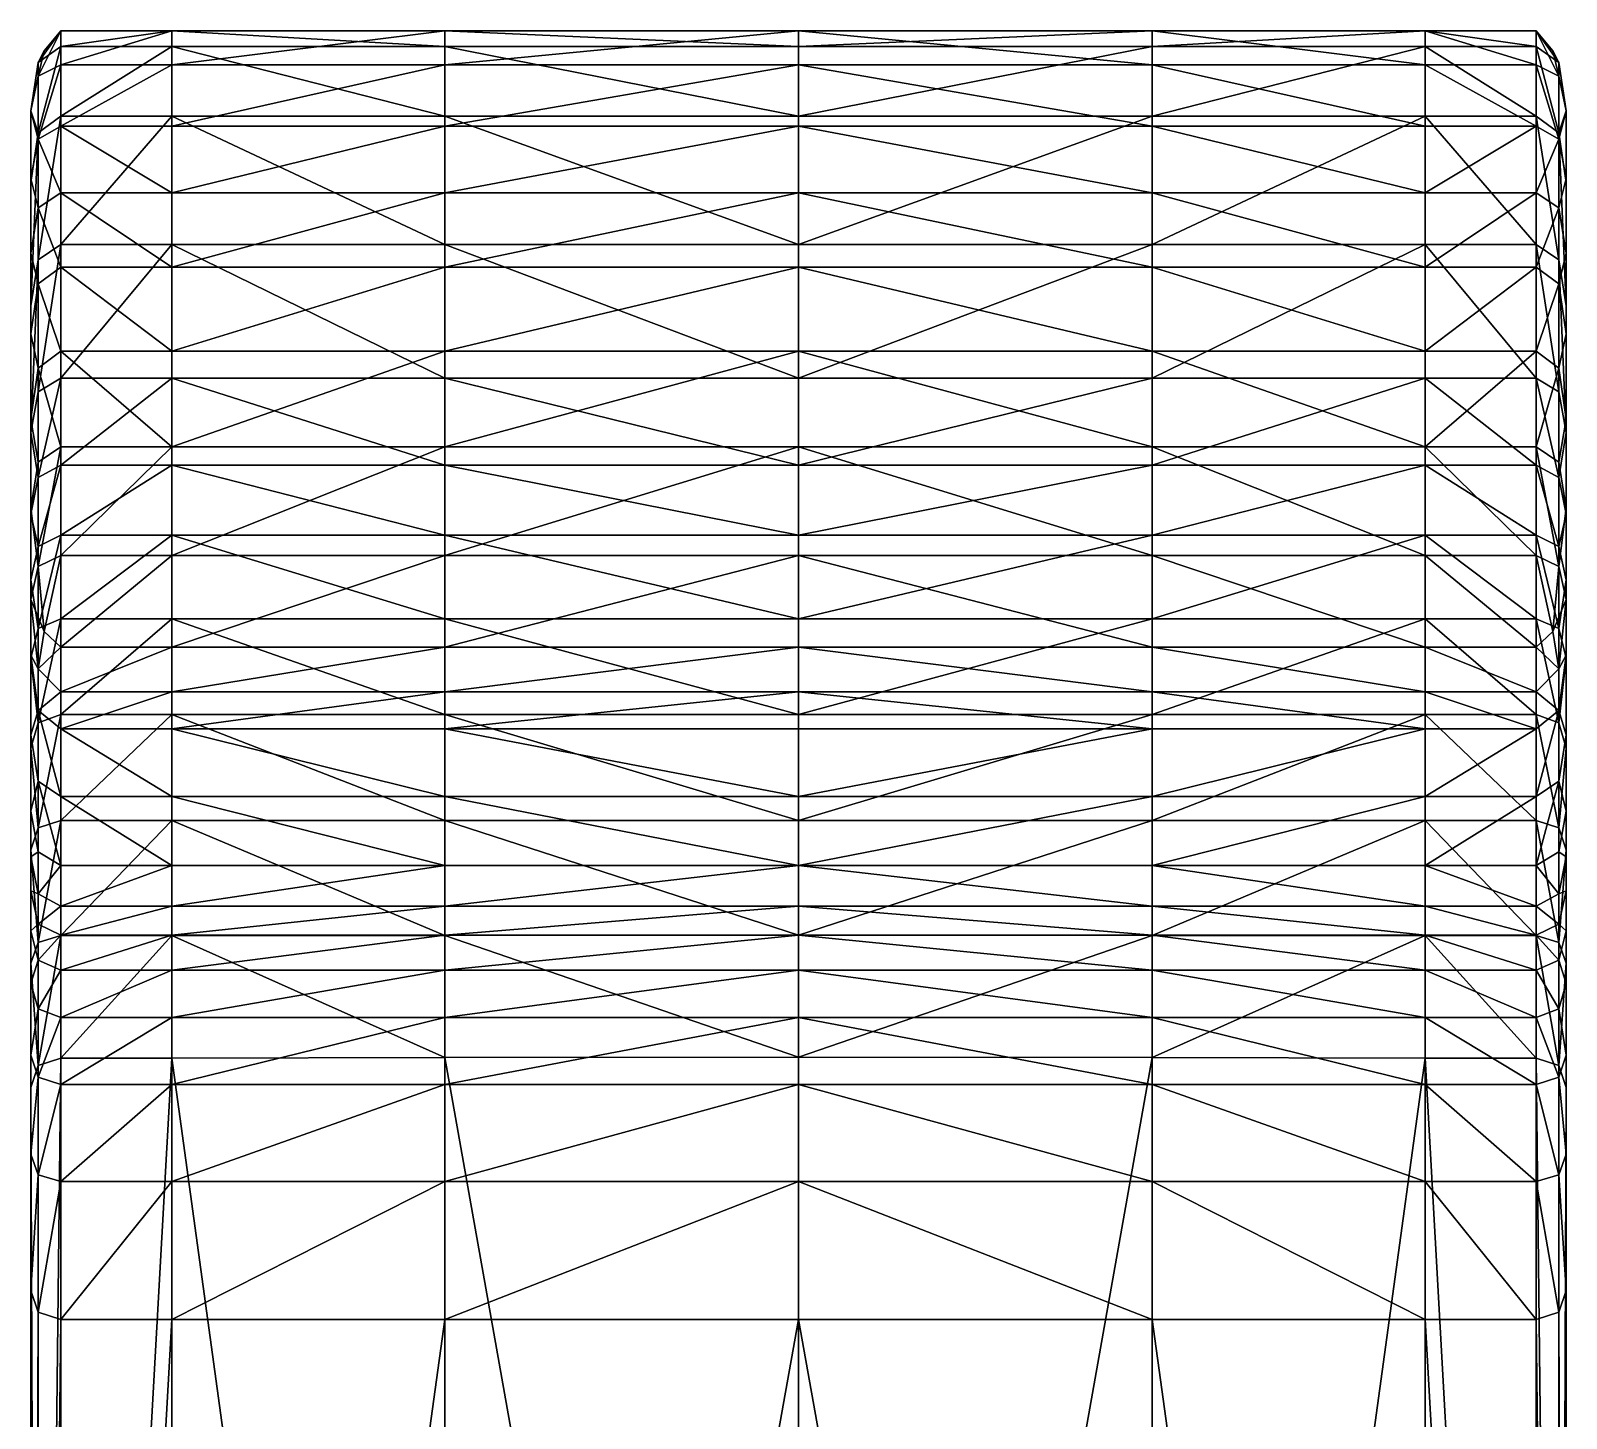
# Model space of a CAD drawing. Header units: centimetres. Extents: x -26.1 to 26.1, y -24.6 to 24.6.
# Drawn here: x -25.888 to -23.026, y 16.365 to 18.951 of the extents above; entities that cross this region are included whole.
import ezdxf

# ---------------------------------------------------------------- set-up
doc = ezdxf.new("R2010")
doc.units = ezdxf.units.CM
doc.layers.get('0').update_dxf_attribs({"true_color": 0x8d073a})

msp = doc.modelspace()

# ---------------------------------------------------------------- meshes
at = {"color": 134, "true_color": 0x1c95b1}
mesh = msp.add_polyface(dxfattribs=at)
corners = [(-25.8322, 18.5527, 14.227), (-25.8744, 18.524, 14.2162), (-25.8744, 18.2778, 14.7942), (-25.8322, 18.3032, 14.8049), (-25.8322, 18.7915, 13.6529), (-25.8744, 18.7606, 13.6364), (-25.8885, 18.3862, 12.9455), (-25.8744, 18.4793, 12.6619), (-25.8744, 18.3219, 12.6292), (-25.8322, 18.6488, 12.6331), (-25.8744, 18.6206, 12.7263), (-25.8744, 18.7487, 12.8362), (-25.8322, 18.7731, 12.7512), (-25.8322, 18.5103, 12.5674), (-25.8322, 18.8876, 12.9378), (-25.8744, 18.8661, 13.0053), (-25.8322, 18.9509, 13.1488), (-25.8635, 18.9137, 13.151), (-25.8885, 18.3161, 14.1386), (-25.8885, 18.5367, 13.5228), (-25.8885, 18.3911, 13.4627), (-25.8885, 18.8017, 13.2078), (-25.8885, 18.6754, 13.091), (-25.8885, 18.6677, 13.5869), (-25.8744, 18.8916, 13.3072), (-25.8885, 18.5363, 13.0058), (-25.8322, 18.3535, 12.5378), (-25.8322, 18.9216, 13.3404), (-25.8885, 18.4378, 14.1841), (-25.8885, 18.2018, 14.7622)]
mesh.append_faces([[corners[k] for k in face] for face in [(0, 1, 2), (2, 3, 0), (1, 0, 4), (4, 5, 1), (6, 7, 8), (9, 10, 11), (11, 12, 9), (10, 9, 13), (13, 7, 10), (14, 12, 11), (11, 15, 14), (16, 14, 15), (15, 17, 16), (18, 19, 20), (21, 15, 11), (11, 22, 21), (23, 21, 22), (22, 19, 23), (21, 23, 5), (5, 24, 21), (15, 21, 24), (24, 17, 15), (25, 10, 7), (7, 6, 25), (20, 25, 6), (25, 20, 19), (19, 22, 25), (10, 25, 22), (22, 11, 10), (26, 8, 7), (7, 13, 26), (27, 24, 5), (5, 4, 27), (24, 27, 16), (16, 17, 24), (28, 1, 5), (5, 23, 28), (18, 28, 23), (23, 19, 18), (1, 28, 29)]], dxfattribs={"vtx2": -1, "color": 134})
mesh = msp.add_polyface(dxfattribs=at)
corners = [(-25.6252, 18.5527, 14.227), (-25.8322, 18.5527, 14.227), (-25.8322, 18.3032, 14.8049), (-25.6252, 18.3032, 14.8049), (-25.6252, 18.7915, 13.6529), (-25.8322, 18.7915, 13.6529), (-25.6252, 18.1412, 15.1291), (-25.8322, 18.1412, 15.1291), (-25.8322, 18.0106, 15.3164), (-25.6252, 18.0105, 15.3164), (-25.8322, 17.8548, 15.4836), (-25.8322, 17.9729, 12.6407), (-25.8322, 18.1754, 12.5578), (-25.6252, 18.1754, 12.5578), (-25.6252, 17.9729, 12.6407), (-25.6252, 18.9509, 13.1488), (-25.6252, 18.9216, 13.3404), (-25.1167, 18.9216, 13.3404), (-25.1167, 18.7915, 13.6529), (-25.1167, 18.1412, 15.1291), (-25.1167, 18.0105, 15.3164), (-25.6252, 18.6488, 12.6331), (-25.8322, 18.6488, 12.6331), (-25.8322, 18.7731, 12.7512), (-25.6252, 18.7731, 12.7512), (-25.6252, 18.5103, 12.5674), (-25.8322, 18.5103, 12.5674), (-25.1167, 18.1754, 12.5578), (-25.8322, 18.8876, 12.9378), (-25.8322, 18.9509, 13.1488), (-25.6252, 18.8876, 12.9378), (-25.6252, 18.3535, 12.5378), (-25.8322, 18.3535, 12.5378), (-25.8322, 18.9216, 13.3404), (-25.1167, 18.3535, 12.5378), (-25.1167, 18.5103, 12.5674), (-25.1167, 18.8876, 12.9378), (-25.1167, 18.9509, 13.1488), (-25.1167, 18.6488, 12.6331), (-25.1167, 18.7731, 12.7512), (-25.1167, 18.5527, 14.227), (-25.1167, 18.3032, 14.8049)]
mesh.append_faces([[corners[k] for k in face] for face in [(0, 1, 2), (2, 3, 0), (1, 0, 4), (4, 5, 1), (6, 7, 8), (8, 9, 6), (7, 6, 3), (3, 2, 7), (9, 8, 10), (11, 12, 13), (13, 14, 11), (15, 16, 17), (16, 4, 18), (3, 6, 19), (6, 9, 20), (21, 22, 23), (23, 24, 21), (22, 21, 25), (25, 26, 22), (14, 13, 27), (28, 29, 15), (15, 30, 28), (23, 28, 30), (30, 24, 23), (31, 32, 26), (26, 25, 31), (32, 31, 13), (13, 12, 32), (16, 33, 5), (5, 4, 16), (33, 16, 15), (15, 29, 33), (13, 31, 34), (31, 25, 35), (24, 30, 36), (30, 15, 37), (25, 21, 38), (21, 24, 39), (4, 0, 40), (0, 3, 41)]], dxfattribs={"vtx2": -1, "color": 134})
mesh = msp.add_polyface(dxfattribs=at)
corners = [(-25.1167, 18.9216, 13.3404), (-25.1167, 18.9509, 13.1488), (-25.6252, 18.9509, 13.1488), (-25.1167, 18.7915, 13.6529), (-25.6252, 18.9216, 13.3404), (-24.4575, 18.7915, 13.6529), (-24.4575, 18.9216, 13.3404), (-24.4575, 18.9509, 13.1488), (-25.1167, 18.1412, 15.1291), (-25.1167, 18.3032, 14.8049), (-25.6252, 18.3032, 14.8049), (-25.1167, 18.0105, 15.3164), (-25.6252, 18.1412, 15.1291), (-24.4575, 18.0105, 15.3164), (-24.4575, 18.1412, 15.1291), (-24.4575, 18.3031, 14.8049), (-25.1167, 17.8548, 15.4836), (-25.6252, 18.0105, 15.3164), (-24.4575, 17.8548, 15.4836), (-25.1167, 18.1754, 12.5578), (-25.1167, 17.9729, 12.6407), (-25.6252, 17.9729, 12.6407), (-24.4575, 18.1754, 12.5578), (-24.4575, 17.9729, 12.6407), (-25.1167, 18.3535, 12.5378), (-25.1167, 18.5103, 12.5674), (-24.4575, 18.5103, 12.5674), (-24.4575, 18.3535, 12.5378), (-25.6252, 18.1754, 12.5578), (-25.6252, 18.3535, 12.5378), (-25.1167, 18.8876, 12.9378), (-24.4575, 18.8876, 12.9378), (-25.1167, 18.7731, 12.7512), (-24.4575, 18.7731, 12.7512), (-25.6252, 18.7731, 12.7512), (-25.6252, 18.8876, 12.9378), (-25.1167, 18.6488, 12.6331), (-24.4575, 18.6488, 12.6331), (-25.6252, 18.5103, 12.5674), (-25.6252, 18.6488, 12.6331), (-25.1167, 18.5527, 14.227), (-24.4575, 18.5526, 14.227), (-25.6252, 18.7915, 13.6529), (-25.6252, 18.5527, 14.227)]
mesh.append_faces([[corners[k] for k in face] for face in [(0, 1, 2), (3, 0, 4), (0, 3, 5), (5, 6, 0), (1, 0, 6), (6, 7, 1), (8, 9, 10), (11, 8, 12), (8, 11, 13), (13, 14, 8), (9, 8, 14), (14, 15, 9), (16, 11, 17), (18, 13, 11), (19, 20, 21), (20, 19, 22), (22, 23, 20), (24, 25, 26), (26, 27, 24), (19, 24, 27), (27, 22, 19), (24, 19, 28), (25, 24, 29), (30, 1, 7), (7, 31, 30), (32, 30, 31), (31, 33, 32), (30, 32, 34), (1, 30, 35), (36, 32, 33), (33, 37, 36), (25, 36, 37), (37, 26, 25), (36, 25, 38), (32, 36, 39), (40, 9, 15), (15, 41, 40), (3, 40, 41), (40, 3, 42), (9, 40, 43)]], dxfattribs={"vtx2": -1, "color": 134})
mesh = msp.add_polyface(dxfattribs=at)
corners = [(-23.7982, 18.9216, 13.3404), (-23.2897, 18.9216, 13.3404), (-23.2897, 18.9509, 13.1488), (-23.7982, 18.9509, 13.1488), (-24.4575, 18.9216, 13.3404), (-24.4575, 18.9509, 13.1488), (-24.4575, 18.7915, 13.6529), (-23.7982, 18.7915, 13.6529), (-23.2897, 18.7915, 13.6529), (-23.2897, 18.3031, 14.8049), (-23.7982, 18.3032, 14.8049), (-23.7982, 18.1412, 15.1291), (-24.4575, 18.1412, 15.1291), (-24.4575, 18.3031, 14.8049), (-24.4575, 18.1754, 12.5578), (-23.7982, 18.1754, 12.5578), (-23.7982, 17.9729, 12.6407), (-23.2897, 18.1754, 12.5578), (-23.2897, 17.9729, 12.6407), (-23.7982, 18.3535, 12.5378), (-24.4575, 18.3535, 12.5378), (-24.4575, 18.5103, 12.5674), (-23.7982, 18.5103, 12.5674), (-23.2897, 18.3535, 12.5378), (-23.2897, 18.5103, 12.5674), (-23.7982, 18.8876, 12.9378), (-24.4575, 18.8876, 12.9378), (-23.2897, 18.8876, 12.9378), (-23.2897, 18.7731, 12.7512), (-23.7982, 18.7731, 12.7512), (-24.4575, 18.7731, 12.7512), (-23.7982, 18.6488, 12.6331), (-24.4575, 18.6488, 12.6331), (-23.2897, 18.6488, 12.6331), (-23.7982, 18.5526, 14.227), (-24.4575, 18.5526, 14.227), (-23.2897, 18.5526, 14.227), (-25.1167, 18.7915, 13.6529)]
mesh.append_faces([[corners[k] for k in face] for face in [(0, 1, 2), (2, 3, 0), (4, 0, 3), (3, 5, 4), (0, 4, 6), (6, 7, 0), (1, 0, 7), (7, 8, 1), (9, 10, 11), (12, 11, 10), (10, 13, 12), (14, 15, 16), (15, 17, 18), (19, 20, 21), (21, 22, 19), (23, 19, 22), (22, 24, 23), (19, 23, 17), (17, 15, 19), (20, 19, 15), (15, 14, 20), (25, 26, 5), (5, 3, 25), (27, 25, 3), (28, 29, 25), (26, 25, 29), (29, 30, 26), (31, 32, 30), (30, 29, 31), (33, 31, 29), (24, 22, 31), (32, 31, 22), (22, 21, 32), (34, 35, 13), (13, 10, 34), (36, 34, 10), (8, 7, 34), (35, 34, 7), (7, 6, 35), (35, 6, 37)]], dxfattribs={"vtx2": -1, "color": 134})
mesh = msp.add_polyface(dxfattribs=at)
corners = [(-23.0827, 18.5527, 14.227), (-23.0827, 18.3032, 14.8049), (-23.0405, 18.2778, 14.7942), (-23.0827, 18.7915, 13.6529), (-23.0405, 18.524, 14.2162), (-23.2897, 18.7915, 13.6529), (-23.2897, 18.5526, 14.227), (-23.2897, 18.3031, 14.8049), (-23.0827, 18.1412, 15.1291), (-23.0405, 18.1183, 15.1178), (-23.2897, 18.1412, 15.1291), (-23.2897, 18.1754, 12.5578), (-23.0827, 18.1754, 12.5578), (-23.0827, 17.9729, 12.6407), (-23.7982, 18.1412, 15.1291), (-23.0827, 18.6488, 12.6331), (-23.0827, 18.7731, 12.7512), (-23.0405, 18.7487, 12.8362), (-23.0827, 18.5103, 12.5674), (-23.0405, 18.6206, 12.7263), (-23.2897, 18.5103, 12.5674), (-23.2897, 18.6488, 12.6331), (-23.2897, 18.7731, 12.7512), (-23.0827, 18.8876, 12.9378), (-23.2897, 18.8876, 12.9378), (-23.2897, 18.9509, 13.1488), (-23.0827, 18.9509, 13.1488), (-23.0405, 18.8661, 13.0053), (-23.0827, 18.3535, 12.5378), (-23.0405, 18.3219, 12.6292), (-23.2897, 18.3535, 12.5378), (-23.0827, 18.9216, 13.3404), (-23.0405, 18.7606, 13.6364), (-23.0405, 18.8916, 13.3072), (-23.2897, 18.9216, 13.3404), (-23.7982, 18.9509, 13.1488), (-23.7982, 18.8876, 12.9378), (-23.7982, 18.7731, 12.7512), (-23.7982, 18.6488, 12.6331), (-23.7982, 18.3032, 14.8049), (-23.7982, 18.5526, 14.227)]
mesh.append_faces([[corners[k] for k in face] for face in [(0, 1, 2), (3, 0, 4), (0, 3, 5), (5, 6, 0), (1, 0, 6), (6, 7, 1), (1, 8, 9), (8, 1, 7), (7, 10, 8), (11, 12, 13), (14, 10, 7), (15, 16, 17), (18, 15, 19), (15, 18, 20), (20, 21, 15), (16, 15, 21), (21, 22, 16), (23, 24, 25), (25, 26, 23), (27, 23, 26), (17, 16, 23), (24, 23, 16), (16, 22, 24), (12, 28, 29), (28, 12, 11), (11, 30, 28), (18, 28, 30), (30, 20, 18), (31, 3, 32), (26, 31, 33), (31, 26, 25), (25, 34, 31), (3, 31, 34), (34, 5, 3), (35, 25, 24), (36, 24, 22), (37, 22, 21), (38, 21, 20), (39, 7, 6), (40, 6, 5)]], dxfattribs={"vtx2": -1, "color": 134})
mesh = msp.add_polyface(dxfattribs=at)
corners = [(-23.0405, 18.2778, 14.7942), (-23.0405, 18.524, 14.2162), (-23.0827, 18.5527, 14.227), (-23.0405, 18.7606, 13.6364), (-23.0827, 18.7915, 13.6529), (-23.0264, 18.3862, 12.9455), (-23.0264, 18.2271, 12.9032), (-23.0405, 18.3219, 12.6292), (-23.0405, 18.4793, 12.6619), (-23.0264, 18.2372, 13.4069), (-23.0405, 18.7487, 12.8362), (-23.0405, 18.6206, 12.7263), (-23.0827, 18.6488, 12.6331), (-23.0827, 18.5103, 12.5674), (-23.0827, 18.9509, 13.1488), (-23.0514, 18.9137, 13.151), (-23.0405, 18.8661, 13.0053), (-23.0827, 18.8876, 12.9378), (-23.0264, 18.3911, 13.4627), (-23.0264, 18.1806, 14.0879), (-23.0264, 18.3161, 14.1386), (-23.0264, 18.5367, 13.5228), (-23.0264, 18.8017, 13.2078), (-23.0264, 18.6754, 13.091), (-23.0405, 18.8916, 13.3072), (-23.0264, 18.6677, 13.5869), (-23.0264, 18.5363, 13.0058), (-23.0827, 18.3535, 12.5378), (-23.0827, 18.9216, 13.3404), (-23.0264, 18.4378, 14.1841), (-23.0264, 18.2018, 14.7622), (-23.0264, 18.0944, 14.7168)]
mesh.append_faces([[corners[k] for k in face] for face in [(0, 1, 2), (1, 3, 4), (5, 6, 7), (7, 8, 5), (6, 5, 9), (10, 11, 12), (11, 8, 13), (14, 15, 16), (17, 16, 10), (9, 18, 19), (20, 19, 18), (18, 21, 20), (22, 23, 10), (10, 16, 22), (24, 22, 16), (16, 15, 24), (22, 24, 3), (3, 25, 22), (23, 22, 25), (25, 21, 23), (26, 5, 8), (8, 11, 26), (23, 26, 11), (11, 10, 23), (26, 23, 21), (21, 18, 26), (5, 26, 18), (18, 9, 5), (27, 13, 8), (8, 7, 27), (3, 24, 28), (24, 15, 14), (29, 25, 3), (3, 1, 29), (30, 29, 1), (1, 0, 30), (29, 30, 31), (31, 20, 29), (25, 29, 20), (20, 21, 25)]], dxfattribs={"vtx2": -1, "color": 134})
mesh = msp.add_polyface(dxfattribs=at)
corners = [(-25.8322, 18.1412, 15.1291), (-25.8744, 18.1183, 15.1178), (-25.8744, 17.9897, 15.3043), (-25.8322, 18.0106, 15.3164), (-25.8322, 18.3032, 14.8049), (-25.8744, 18.2778, 14.7942), (-25.8885, 18.2271, 12.9032), (-25.8744, 18.3219, 12.6292), (-25.8744, 18.1468, 12.6401), (-25.8885, 18.0611, 12.8871), (-25.8885, 18.081, 13.3555), (-25.8885, 17.9287, 13.3127), (-25.8885, 18.2372, 13.4069), (-25.8885, 18.3862, 12.9455), (-25.8322, 18.1754, 12.5578), (-25.8322, 17.9729, 12.6407), (-25.8744, 17.9524, 12.7068), (-25.8885, 18.1806, 14.0879), (-25.8885, 17.9749, 14.6664), (-25.8885, 18.0944, 14.7168), (-25.8885, 18.3161, 14.1386), (-25.8885, 18.3911, 13.4627), (-25.8885, 18.0382, 14.0347), (-25.8885, 17.8492, 14.6133), (-25.8885, 17.8908, 12.9051), (-25.8885, 18.0495, 15.084), (-25.8885, 18.2018, 14.7622), (-25.8885, 17.9523, 15.0361), (-25.8885, 17.9273, 15.2682), (-25.8322, 18.3535, 12.5378), (-25.8885, 17.8957, 13.9815), (-25.8885, 18.4378, 14.1841), (-25.8744, 18.524, 14.2162)]
mesh.append_faces([[corners[k] for k in face] for face in [(0, 1, 2), (2, 3, 0), (1, 0, 4), (4, 5, 1), (6, 7, 8), (8, 9, 6), (10, 6, 9), (9, 11, 10), (6, 10, 12), (12, 13, 6), (7, 6, 13), (14, 15, 16), (16, 8, 14), (17, 18, 19), (19, 20, 17), (21, 17, 20), (17, 21, 12), (12, 22, 17), (18, 17, 22), (22, 23, 18), (11, 9, 24), (16, 24, 9), (9, 8, 16), (25, 26, 19), (19, 27, 25), (28, 25, 27), (25, 28, 2), (2, 1, 25), (26, 25, 1), (1, 5, 26), (13, 12, 21), (27, 19, 18), (7, 29, 14), (14, 8, 7), (10, 30, 22), (22, 12, 10), (30, 10, 11), (31, 20, 19), (19, 26, 31), (26, 5, 32)]], dxfattribs={"vtx2": -1, "color": 134})
mesh = msp.add_polyface(dxfattribs=at)
corners = [(-23.0405, 17.9897, 15.3043), (-23.0405, 18.1183, 15.1178), (-23.0827, 18.1412, 15.1291), (-23.0405, 18.2778, 14.7942), (-23.0827, 18.3032, 14.8049), (-23.0405, 17.8365, 15.4711), (-23.0827, 18.0106, 15.3164), (-23.0264, 18.2271, 12.9032), (-23.0264, 18.0611, 12.8871), (-23.0405, 18.1468, 12.6401), (-23.0405, 18.3219, 12.6292), (-23.0264, 18.2372, 13.4069), (-23.0264, 18.081, 13.3555), (-23.0264, 17.9288, 13.3127), (-23.0827, 17.9729, 12.6407), (-23.0405, 17.9524, 12.7068), (-23.0514, 17.8313, 12.7953), (-23.0827, 18.1754, 12.5578), (-23.0264, 18.1806, 14.0879), (-23.0264, 18.3161, 14.1386), (-23.0264, 18.0944, 14.7168), (-23.0264, 17.9749, 14.6664), (-23.0264, 18.0382, 14.0347), (-23.0264, 17.8492, 14.6133), (-23.0264, 17.8908, 12.9051), (-23.0264, 17.7867, 13.2823), (-23.0264, 18.0495, 15.084), (-23.0264, 17.9523, 15.0361), (-23.0264, 18.2018, 14.7622), (-23.0264, 17.9273, 15.2682), (-23.0264, 17.8391, 15.2172), (-23.0264, 17.7817, 15.4336), (-23.0264, 17.8441, 14.9829), (-23.0264, 17.8957, 13.9815), (-23.0264, 17.7602, 13.9309)]
mesh.append_faces([[corners[k] for k in face] for face in [(0, 1, 2), (1, 3, 4), (5, 0, 6), (7, 8, 9), (9, 10, 7), (11, 12, 7), (8, 7, 12), (12, 13, 8), (14, 15, 16), (17, 9, 15), (18, 19, 20), (20, 21, 18), (22, 18, 21), (21, 23, 22), (18, 22, 11), (24, 8, 13), (13, 25, 24), (16, 15, 24), (8, 24, 15), (15, 9, 8), (26, 27, 20), (20, 28, 26), (1, 26, 28), (28, 3, 1), (26, 1, 0), (0, 29, 26), (27, 26, 29), (29, 30, 27), (30, 29, 31), (29, 0, 5), (23, 21, 32), (27, 32, 21), (21, 20, 27), (32, 27, 30), (10, 9, 17), (33, 22, 23), (33, 34, 13), (13, 12, 33), (22, 33, 12), (12, 11, 22)]], dxfattribs={"vtx2": -1, "color": 134})
mesh = msp.add_polyface(dxfattribs=at)
corners = [(-23.7982, 18.1412, 15.1291), (-24.4575, 18.1412, 15.1291), (-24.4575, 18.0105, 15.3164), (-23.7982, 18.0105, 15.3164), (-23.2897, 18.1412, 15.1291), (-23.2897, 18.0105, 15.3164), (-23.7982, 17.8548, 15.4836), (-23.2897, 17.8548, 15.4836), (-24.4575, 17.8548, 15.4836), (-24.4575, 17.6766, 15.6288), (-23.7982, 17.6766, 15.6288), (-23.2897, 17.6766, 15.6288), (-23.7982, 17.4789, 15.7501), (-23.2897, 17.4789, 15.7501), (-24.4575, 17.4789, 15.7501), (-24.4575, 17.2648, 15.8602), (-23.7982, 17.2646, 15.8558), (-23.2897, 17.2644, 15.849), (-23.2897, 17.802, 12.7728), (-23.7982, 17.802, 12.7728), (-23.7982, 17.9729, 12.6407), (-24.4575, 17.9729, 12.6407), (-24.4575, 17.802, 12.7728), (-24.4575, 18.1754, 12.5578), (-23.2897, 17.9729, 12.6407), (-23.7982, 18.1754, 12.5578), (-23.7982, 17.5237, 13.8425), (-23.7982, 17.6497, 13.2582), (-23.2897, 17.6497, 13.2582), (-23.7982, 17.3952, 14.4217), (-23.2897, 17.5237, 13.8425), (-24.4575, 17.3952, 14.4217), (-24.4575, 17.5237, 13.8425), (-24.4575, 17.6497, 13.2582), (-23.7982, 17.7184, 12.9401), (-24.4575, 17.7184, 12.9401), (-23.2897, 17.7184, 12.9401), (-23.7982, 17.3194, 14.7246), (-24.4575, 17.3194, 14.7246), (-23.2897, 17.3194, 14.7246)]
mesh.append_faces([[corners[k] for k in face] for face in [(0, 1, 2), (2, 3, 0), (4, 0, 3), (3, 5, 4), (6, 7, 5), (5, 3, 6), (8, 6, 3), (3, 2, 8), (6, 8, 9), (9, 10, 6), (7, 6, 10), (10, 11, 7), (12, 13, 11), (11, 10, 12), (14, 12, 10), (10, 9, 14), (12, 14, 15), (15, 16, 12), (13, 12, 16), (16, 17, 13), (18, 19, 20), (21, 20, 19), (19, 22, 21), (20, 21, 23), (24, 20, 25), (26, 27, 28), (29, 26, 30), (26, 29, 31), (31, 32, 26), (27, 26, 32), (32, 33, 27), (34, 35, 22), (22, 19, 34), (36, 34, 19), (28, 27, 34), (35, 34, 27), (27, 33, 35), (37, 38, 31), (31, 29, 37), (39, 37, 29)]], dxfattribs={"vtx2": -1, "color": 134})
mesh = msp.add_polyface(dxfattribs=at)
corners = [(-23.0827, 18.1412, 15.1291), (-23.0827, 18.0106, 15.3164), (-23.0405, 17.9897, 15.3043), (-23.2897, 18.1412, 15.1291), (-23.2897, 18.0105, 15.3164), (-23.0827, 17.8548, 15.4836), (-23.0827, 17.6766, 15.6288), (-23.0405, 17.6609, 15.6161), (-23.0405, 17.8365, 15.4711), (-23.2897, 17.8548, 15.4836), (-23.2897, 17.6766, 15.6288), (-23.0827, 17.4789, 15.7501), (-23.0827, 17.2643, 15.8462), (-23.0405, 17.2515, 15.8332), (-23.0405, 17.4652, 15.7374), (-23.2897, 17.4789, 15.7501), (-23.2897, 17.2644, 15.849), (-23.0514, 17.8313, 12.7953), (-23.0827, 17.802, 12.7728), (-23.0827, 17.9729, 12.6407), (-23.2897, 17.9729, 12.6407), (-23.2897, 17.802, 12.7728), (-23.2897, 18.1754, 12.5578), (-23.0405, 17.9524, 12.7068), (-23.0827, 18.1754, 12.5578), (-23.0827, 17.7184, 12.9401), (-23.2897, 17.7184, 12.9401), (-23.0405, 17.7615, 12.9314), (-23.0405, 17.684, 13.2642), (-23.0827, 17.6497, 13.2582), (-23.2897, 17.6497, 13.2582), (-23.0827, 17.3194, 14.7246), (-23.2897, 17.3194, 14.7246), (-23.2897, 17.3952, 14.4217), (-23.0827, 17.3952, 14.4217), (-23.0405, 17.3423, 14.7359), (-23.7982, 17.9729, 12.6407), (-23.2897, 17.5237, 13.8425), (-23.7982, 17.5237, 13.8425), (-23.7982, 17.3952, 14.4217), (-23.0827, 17.5237, 13.8425), (-23.0405, 17.5524, 13.8532), (-23.7982, 17.802, 12.7728), (-23.7982, 17.7184, 12.9401)]
mesh.append_faces([[corners[k] for k in face] for face in [(0, 1, 2), (1, 0, 3), (3, 4, 1), (5, 6, 7), (1, 5, 8), (5, 1, 4), (4, 9, 5), (6, 5, 9), (9, 10, 6), (11, 12, 13), (6, 11, 14), (11, 6, 10), (10, 15, 11), (12, 11, 15), (15, 16, 12), (17, 18, 19), (20, 19, 18), (18, 21, 20), (19, 20, 22), (23, 19, 24), (25, 26, 21), (21, 18, 25), (27, 25, 18), (28, 29, 25), (26, 25, 29), (29, 30, 26), (31, 32, 33), (33, 34, 31), (35, 31, 34), (36, 20, 21), (30, 37, 38), (37, 33, 39), (34, 40, 41), (40, 34, 33), (33, 37, 40), (29, 40, 37), (37, 30, 29), (42, 21, 26), (43, 26, 30), (39, 33, 32)]], dxfattribs={"vtx2": -1, "color": 134})
mesh = msp.add_polyface(dxfattribs=at)
corners = [(-25.8885, 17.6166, 14.8709), (-25.8885, 17.7235, 14.5603), (-25.8885, 17.6039, 14.5098), (-25.8885, 17.5345, 15.0408), (-25.8885, 17.6377, 15.1006), (-25.8885, 17.7303, 14.9269), (-25.8885, 17.8492, 14.6133), (-25.8885, 17.8908, 12.9051), (-25.8885, 17.7867, 13.2823), (-25.8885, 17.9287, 13.3127), (-25.8744, 17.9524, 12.7068), (-25.8635, 17.8313, 12.7953), (-25.8744, 17.7615, 12.9313), (-25.8744, 17.684, 13.2642), (-25.8885, 17.9523, 15.0361), (-25.8885, 17.8391, 15.2172), (-25.8885, 17.9273, 15.2682), (-25.8885, 17.7817, 15.4336), (-25.8885, 17.7043, 15.3806), (-25.8885, 17.6136, 15.578), (-25.8885, 17.5468, 15.5242), (-25.8744, 17.6609, 15.6161), (-25.8744, 17.8365, 15.4711), (-25.8744, 17.9897, 15.3043), (-25.8885, 17.7602, 13.9309), (-25.8885, 17.6385, 13.8854), (-25.8744, 17.5524, 13.8532), (-25.8885, 17.8441, 14.9829), (-25.8885, 17.9749, 14.6664), (-25.8885, 17.7409, 15.1603), (-25.8885, 17.618, 15.3216), (-25.8885, 17.8957, 13.9815), (-25.8885, 18.0382, 14.0347)]
mesh.append_faces([[corners[k] for k in face] for face in [(0, 1, 2), (0, 3, 4), (4, 5, 0), (1, 0, 5), (5, 6, 1), (7, 8, 9), (7, 10, 11), (11, 12, 7), (8, 7, 12), (12, 13, 8), (14, 15, 16), (17, 16, 15), (15, 18, 17), (19, 17, 18), (18, 20, 19), (17, 19, 21), (21, 22, 17), (16, 17, 22), (22, 23, 16), (2, 24, 25), (8, 25, 24), (24, 9, 8), (25, 8, 13), (13, 26, 25), (27, 28, 6), (6, 5, 27), (29, 27, 5), (5, 4, 29), (27, 29, 15), (15, 14, 27), (28, 27, 14), (30, 29, 4), (20, 18, 30), (29, 30, 18), (18, 15, 29), (31, 1, 6), (6, 32, 31), (9, 24, 31), (1, 31, 24), (24, 2, 1)]], dxfattribs={"vtx2": -1, "color": 134})
mesh = msp.add_polyface(dxfattribs=at)
corners = [(-25.8322, 17.8548, 15.4836), (-25.8744, 17.8365, 15.4711), (-25.8744, 17.6609, 15.6161), (-25.8322, 17.6766, 15.6288), (-25.6252, 17.8548, 15.4836), (-25.6252, 17.6766, 15.6288), (-25.6252, 18.0105, 15.3164), (-25.8322, 18.0106, 15.3164), (-25.8744, 17.9897, 15.3043), (-25.8322, 17.4789, 15.7501), (-25.8744, 17.4652, 15.7374), (-25.8744, 17.2515, 15.8332), (-25.8322, 17.2643, 15.8462), (-25.6252, 17.4789, 15.7501), (-25.6252, 17.2644, 15.849), (-25.8322, 17.9729, 12.6407), (-25.8322, 17.802, 12.7728), (-25.8635, 17.8313, 12.7953), (-25.8744, 17.9524, 12.7068), (-25.6252, 17.9729, 12.6407), (-25.6252, 17.802, 12.7728), (-25.8322, 17.7184, 12.9401), (-25.6252, 17.7184, 12.9401), (-25.8322, 17.6497, 13.2582), (-25.6252, 17.6497, 13.2582), (-25.8744, 17.684, 13.2642), (-25.8744, 17.7615, 12.9313), (-25.8322, 17.3194, 14.7246), (-25.8322, 17.3952, 14.4217), (-25.6252, 17.3952, 14.4217), (-25.6252, 17.3194, 14.7246), (-25.8744, 17.2856, 14.8968), (-25.8744, 17.3423, 14.7359), (-25.8744, 17.4205, 14.4324), (-25.8322, 17.5237, 13.8425), (-25.8744, 17.5524, 13.8532), (-25.6252, 17.5237, 13.8425)]
mesh.append_faces([[corners[k] for k in face] for face in [(0, 1, 2), (2, 3, 0), (4, 0, 3), (3, 5, 4), (0, 4, 6), (1, 0, 7), (7, 8, 1), (9, 10, 11), (11, 12, 9), (13, 9, 12), (12, 14, 13), (9, 13, 5), (5, 3, 9), (10, 9, 3), (3, 2, 10), (15, 16, 17), (17, 18, 15), (16, 15, 19), (19, 20, 16), (21, 16, 20), (20, 22, 21), (23, 21, 22), (22, 24, 23), (21, 23, 25), (25, 26, 21), (16, 21, 26), (26, 17, 16), (27, 28, 29), (29, 30, 27), (31, 32, 27), (28, 27, 32), (32, 33, 28), (34, 35, 25), (25, 23, 34), (36, 34, 23), (23, 24, 36), (34, 36, 29), (29, 28, 34), (35, 34, 28), (28, 33, 35)]], dxfattribs={"vtx2": -1, "color": 134})
mesh = msp.add_polyface(dxfattribs=at)
corners = [(-25.6252, 18.0105, 15.3164), (-25.6252, 17.8548, 15.4836), (-25.1167, 17.8548, 15.4836), (-25.1167, 17.6766, 15.6288), (-25.6252, 17.6766, 15.6288), (-24.4575, 17.6766, 15.6288), (-24.4575, 17.8548, 15.4836), (-25.1167, 18.0105, 15.3164), (-25.1167, 17.4789, 15.7501), (-25.6252, 17.4789, 15.7501), (-25.1167, 17.2646, 15.8558), (-25.6252, 17.2644, 15.849), (-24.4575, 17.2648, 15.8602), (-24.4575, 17.4789, 15.7501), (-25.1167, 17.9729, 12.6407), (-25.1167, 17.802, 12.7728), (-25.6252, 17.802, 12.7728), (-25.6252, 17.9729, 12.6407), (-24.4575, 17.9729, 12.6407), (-24.4575, 17.802, 12.7728), (-25.1167, 17.5237, 13.8425), (-25.6252, 17.5237, 13.8425), (-25.6252, 17.6497, 13.2582), (-25.1167, 17.6497, 13.2582), (-24.4575, 17.5237, 13.8425), (-24.4575, 17.6497, 13.2582), (-24.4575, 17.3952, 14.4217), (-25.1167, 17.3952, 14.4217), (-25.6252, 17.3952, 14.4217), (-25.1167, 17.7184, 12.9401), (-24.4575, 17.7184, 12.9401), (-25.6252, 17.7184, 12.9401), (-25.1167, 17.3194, 14.7246), (-24.4575, 17.3194, 14.7246), (-25.1167, 17.2648, 14.8847), (-25.6252, 17.2648, 14.8847), (-25.6252, 17.3194, 14.7246)]
mesh.append_faces([[corners[k] for k in face] for face in [(0, 1, 2), (3, 2, 1), (1, 4, 3), (2, 3, 5), (5, 6, 2), (7, 2, 6), (8, 3, 4), (4, 9, 8), (10, 8, 9), (9, 11, 10), (8, 10, 12), (12, 13, 8), (3, 8, 13), (13, 5, 3), (14, 15, 16), (16, 17, 14), (15, 14, 18), (18, 19, 15), (20, 21, 22), (22, 23, 20), (24, 20, 23), (23, 25, 24), (20, 24, 26), (26, 27, 20), (21, 20, 27), (27, 28, 21), (29, 15, 19), (19, 30, 29), (23, 29, 30), (30, 25, 23), (29, 23, 22), (22, 31, 29), (15, 29, 31), (31, 16, 15), (32, 27, 26), (26, 33, 32), (34, 32, 33), (35, 36, 32), (27, 32, 36), (36, 28, 27)]], dxfattribs={"vtx2": -1, "color": 134})
mesh = msp.add_polyface(dxfattribs=at)
corners = [(-23.0405, 17.6609, 15.6161), (-23.0405, 17.8365, 15.4711), (-23.0827, 17.8548, 15.4836), (-23.0405, 17.4652, 15.7374), (-23.0827, 17.6766, 15.6288), (-23.0264, 17.6166, 14.8709), (-23.0264, 17.5083, 14.8176), (-23.0264, 17.6039, 14.5098), (-23.0264, 17.7235, 14.5603), (-23.0264, 17.7303, 14.9269), (-23.0264, 17.8492, 14.6133), (-23.0264, 17.6377, 15.1006), (-23.0264, 17.5345, 15.0408), (-23.0827, 17.802, 12.7728), (-23.0514, 17.8313, 12.7953), (-23.0405, 17.7615, 12.9314), (-23.0827, 17.7184, 12.9401), (-23.0405, 17.684, 13.2642), (-23.0264, 17.8908, 12.9051), (-23.0264, 17.7867, 13.2823), (-23.0264, 17.7817, 15.4336), (-23.0264, 17.7043, 15.3806), (-23.0264, 17.8391, 15.2172), (-23.0264, 17.9273, 15.2682), (-23.0264, 17.6136, 15.578), (-23.0264, 17.5468, 15.5242), (-23.0264, 17.6385, 13.8854), (-23.0264, 17.7602, 13.9309), (-23.0264, 17.4965, 14.4645), (-23.0405, 17.5524, 13.8532), (-23.0264, 17.9288, 13.3127), (-23.0264, 17.8441, 14.9829), (-23.0264, 17.7409, 15.1603), (-23.0264, 17.618, 15.3216), (-23.0264, 17.5274, 15.2595), (-23.0264, 17.8957, 13.9815), (-23.0827, 17.5237, 13.8425), (-23.0827, 17.6497, 13.2582)]
mesh.append_faces([[corners[k] for k in face] for face in [(0, 1, 2), (3, 0, 4), (5, 6, 7), (7, 8, 5), (9, 5, 8), (8, 10, 9), (5, 9, 11), (11, 12, 5), (13, 14, 15), (16, 15, 17), (15, 18, 19), (19, 17, 15), (18, 15, 14), (20, 21, 22), (1, 20, 23), (20, 1, 0), (0, 24, 20), (21, 20, 24), (24, 25, 21), (24, 0, 3), (26, 27, 7), (7, 28, 26), (26, 29, 17), (17, 19, 26), (27, 26, 19), (19, 30, 27), (31, 9, 10), (22, 32, 31), (9, 31, 32), (32, 11, 9), (33, 34, 11), (11, 32, 33), (21, 33, 32), (32, 22, 21), (33, 21, 25), (10, 8, 35), (27, 35, 8), (8, 7, 27), (36, 37, 17), (17, 29, 36)]], dxfattribs={"vtx2": -1, "color": 134})
mesh = msp.add_polyface(dxfattribs=at)
corners = [(-25.8885, 17.6039, 14.5098), (-25.8885, 17.5083, 14.8176), (-25.8885, 17.6166, 14.8709), (-25.8885, 17.5345, 15.0408), (-25.8885, 17.4362, 14.984), (-25.8885, 17.4368, 15.1975), (-25.8885, 17.3505, 15.1385), (-25.8885, 17.316, 15.3382), (-25.8885, 17.2416, 15.2782), (-25.8885, 17.3942, 15.4012), (-25.8885, 17.5274, 15.2595), (-25.8885, 17.6377, 15.1006), (-25.8885, 17.2329, 15.5229), (-25.8885, 17.4111, 14.7698), (-25.8885, 17.348, 14.9329), (-25.8885, 17.4965, 14.4645), (-25.8744, 17.4205, 14.4324), (-25.8744, 17.3423, 14.7359), (-25.8744, 17.2856, 14.8968), (-25.8885, 17.2731, 15.0855), (-25.8885, 17.424, 15.6994), (-25.8885, 17.6136, 15.578), (-25.8885, 17.5468, 15.5242), (-25.8885, 17.3658, 15.6457), (-25.8885, 17.2131, 15.7956), (-25.8744, 17.2515, 15.8332), (-25.8744, 17.4652, 15.7374), (-25.8744, 17.6609, 15.6161), (-25.8885, 17.6385, 13.8854), (-25.8744, 17.5524, 13.8532), (-25.8885, 17.618, 15.3216), (-25.8885, 17.4724, 15.4642), (-25.8885, 17.301, 15.5858)]
mesh.append_faces([[corners[k] for k in face] for face in [(0, 1, 2), (3, 2, 1), (1, 4, 3), (5, 3, 4), (4, 6, 5), (7, 5, 6), (6, 8, 7), (5, 7, 9), (9, 10, 5), (3, 5, 10), (10, 11, 3), (12, 9, 7), (13, 14, 4), (4, 1, 13), (15, 13, 1), (1, 0, 15), (13, 15, 16), (16, 17, 13), (14, 13, 17), (17, 18, 14), (14, 19, 6), (6, 4, 14), (19, 14, 18), (20, 21, 22), (22, 23, 20), (24, 20, 23), (25, 26, 20), (21, 20, 26), (26, 27, 21), (28, 15, 0), (15, 28, 29), (29, 16, 15), (11, 10, 30), (31, 30, 10), (10, 9, 31), (30, 31, 22), (32, 31, 9), (9, 12, 32), (31, 32, 23), (23, 22, 31)]], dxfattribs={"vtx2": -1, "color": 134})
mesh = msp.add_polyface(dxfattribs=at)
corners = [(-23.0405, 17.2515, 15.8332), (-23.0405, 17.4652, 15.7374), (-23.0827, 17.4789, 15.7501), (-23.0264, 17.5083, 14.8176), (-23.0264, 17.6166, 14.8709), (-23.0264, 17.5345, 15.0408), (-23.0264, 17.4363, 14.984), (-23.0264, 17.4368, 15.1975), (-23.0264, 17.3505, 15.1385), (-23.0264, 17.5274, 15.2595), (-23.0264, 17.6377, 15.1006), (-23.0264, 17.3942, 15.4012), (-23.0264, 17.316, 15.3382), (-23.0264, 17.2416, 15.2782), (-23.0264, 17.2329, 15.5229), (-23.0827, 17.3952, 14.4217), (-23.0405, 17.4205, 14.4324), (-23.0405, 17.3423, 14.7359), (-23.0827, 17.3194, 14.7246), (-23.0405, 17.2856, 14.8968), (-23.0264, 17.4111, 14.7698), (-23.0264, 17.348, 14.9329), (-23.0264, 17.4965, 14.4645), (-23.0264, 17.6039, 14.5098), (-23.0264, 17.2731, 15.0855), (-23.0264, 17.424, 15.6994), (-23.0264, 17.3658, 15.6457), (-23.0264, 17.5468, 15.5242), (-23.0264, 17.6136, 15.578), (-23.0264, 17.2131, 15.7956), (-23.0405, 17.5524, 13.8532), (-23.0264, 17.6385, 13.8854), (-23.0264, 17.4724, 15.4642), (-23.0264, 17.618, 15.3216), (-23.0264, 17.301, 15.5858)]
mesh.append_faces([[corners[k] for k in face] for face in [(0, 1, 2), (3, 4, 5), (5, 6, 3), (7, 8, 6), (6, 5, 7), (9, 7, 5), (5, 10, 9), (7, 9, 11), (11, 12, 7), (8, 7, 12), (12, 13, 8), (12, 11, 14), (15, 16, 17), (18, 17, 19), (20, 3, 6), (6, 21, 20), (17, 20, 21), (21, 19, 17), (20, 17, 16), (16, 22, 20), (3, 20, 22), (22, 23, 3), (19, 21, 24), (8, 24, 21), (21, 6, 8), (25, 26, 27), (27, 28, 25), (1, 25, 28), (25, 1, 0), (26, 25, 29), (30, 31, 22), (22, 16, 30), (27, 32, 33), (9, 33, 32), (32, 11, 9), (34, 14, 11), (11, 32, 34), (26, 34, 32), (32, 27, 26), (30, 16, 15)]], dxfattribs={"vtx2": -1, "color": 134})
mesh = msp.add_polyface(dxfattribs=at)
corners = [(-25.8322, 17.2643, 15.8462), (-25.8744, 17.2515, 15.8332), (-25.8744, 17.0221, 15.9016), (-25.8885, 17.1647, 15.46), (-25.8885, 17.316, 15.3382), (-25.8885, 17.2416, 15.2782), (-25.8885, 17.0999, 15.4002), (-25.8885, 16.9715, 15.5599), (-25.8885, 16.9111, 15.501), (-25.8885, 17.035, 15.6218), (-25.8885, 17.2329, 15.5229), (-25.8885, 16.7247, 15.6347), (-25.8885, 16.7921, 15.695), (-25.8744, 17.1275, 15.1863), (-25.8744, 17.2183, 15.048), (-25.8322, 17.2, 15.0355), (-25.8744, 16.8184, 15.4107), (-25.8744, 17.0006, 15.3084), (-25.8322, 16.9868, 15.2957), (-25.8322, 17.1118, 15.1736), (-25.8885, 17.2731, 15.0855), (-25.8885, 17.1748, 15.2244), (-25.8885, 17.3505, 15.1385), (-25.8744, 17.2856, 14.8968), (-25.8885, 17.3658, 15.6457), (-25.8885, 17.1589, 15.7427), (-25.8885, 17.2131, 15.7956), (-25.8885, 17.424, 15.6994), (-25.8885, 17.0417, 15.3464), (-25.8885, 16.8568, 15.4481), (-25.8885, 16.9813, 15.8644), (-25.8885, 16.9237, 15.8128), (-25.8885, 17.0985, 15.6838), (-25.8885, 17.301, 15.5858), (-25.8885, 16.8596, 15.7554)]
mesh.append_faces([[corners[k] for k in face] for face in [(0, 1, 2), (3, 4, 5), (5, 6, 3), (7, 3, 6), (6, 8, 7), (3, 7, 9), (9, 10, 3), (4, 3, 10), (11, 7, 8), (12, 9, 7), (13, 14, 15), (16, 17, 18), (17, 13, 19), (20, 21, 5), (5, 22, 20), (23, 14, 20), (21, 20, 14), (14, 13, 21), (24, 25, 26), (27, 26, 1), (28, 29, 8), (8, 6, 28), (21, 28, 6), (6, 5, 21), (28, 21, 13), (13, 17, 28), (29, 28, 17), (17, 16, 29), (30, 26, 25), (25, 31, 30), (26, 30, 2), (2, 1, 26), (32, 33, 10), (10, 9, 32), (33, 32, 25), (25, 24, 33), (34, 32, 9), (9, 12, 34), (32, 34, 31), (31, 25, 32)]], dxfattribs={"vtx2": -1, "color": 134})
mesh = msp.add_polyface(dxfattribs=at)
corners = [(-23.0264, 17.1647, 15.46), (-23.0264, 17.0999, 15.4002), (-23.0264, 17.2416, 15.2782), (-23.0264, 17.316, 15.3382), (-23.0264, 17.2329, 15.5229), (-23.0264, 17.035, 15.6218), (-23.0264, 16.9715, 15.5599), (-23.0264, 16.9111, 15.501), (-23.0264, 16.7247, 15.6347), (-23.0264, 16.7921, 15.695), (-23.0827, 17.2648, 14.8847), (-23.0405, 17.2856, 14.8968), (-23.0405, 17.2183, 15.048), (-23.0827, 17.2, 15.0355), (-23.0405, 17.1275, 15.1863), (-23.0827, 17.1118, 15.1736), (-23.0405, 17.0006, 15.3084), (-23.0827, 16.9868, 15.2957), (-23.0405, 16.8184, 15.4107), (-23.0264, 17.2731, 15.0855), (-23.0264, 17.3505, 15.1385), (-23.0264, 17.1748, 15.2244), (-23.0405, 17.2515, 15.8332), (-23.0264, 17.2131, 15.7956), (-23.0264, 17.424, 15.6994), (-23.0264, 17.1589, 15.7427), (-23.0264, 17.3658, 15.6457), (-23.0264, 17.0417, 15.3464), (-23.0264, 16.8568, 15.4481), (-23.0264, 16.9813, 15.8644), (-23.0264, 16.9237, 15.8128), (-23.0405, 17.0221, 15.9016), (-23.0264, 17.301, 15.5858), (-23.0264, 17.0985, 15.6838), (-23.0264, 16.8596, 15.7554)]
mesh.append_faces([[corners[k] for k in face] for face in [(0, 1, 2), (2, 3, 0), (4, 0, 3), (0, 4, 5), (5, 6, 0), (1, 0, 6), (6, 7, 1), (7, 6, 8), (6, 5, 9), (10, 11, 12), (13, 12, 14), (15, 14, 16), (17, 16, 18), (19, 20, 2), (2, 21, 19), (12, 19, 21), (21, 14, 12), (19, 12, 11), (22, 23, 24), (23, 25, 26), (27, 1, 7), (7, 28, 27), (16, 27, 28), (28, 18, 16), (27, 16, 14), (14, 21, 27), (1, 27, 21), (21, 2, 1), (29, 30, 25), (25, 23, 29), (31, 29, 23), (23, 22, 31), (32, 26, 25), (25, 33, 32), (4, 32, 33), (33, 5, 4), (34, 9, 5), (5, 33, 34), (30, 34, 33), (33, 25, 30)]], dxfattribs={"vtx2": -1, "color": 134})
mesh = msp.add_polyface(dxfattribs=at)
corners = [(-25.8322, 17.0357, 15.916), (-25.6252, 17.0361, 15.9271), (-25.6252, 17.2644, 15.849), (-25.8322, 17.2643, 15.8462), (-25.8744, 17.0221, 15.9016), (-25.8322, 17.2648, 14.8847), (-25.8322, 17.3194, 14.7246), (-25.6252, 17.3194, 14.7246), (-25.6252, 17.2648, 14.8847), (-25.8744, 17.2856, 14.8968), (-25.8322, 17.2, 15.0355), (-25.6252, 17.2, 15.0355), (-25.8322, 17.1118, 15.1736), (-25.6252, 17.1118, 15.1736), (-25.8744, 17.1275, 15.1863), (-25.8744, 17.2183, 15.048), (-25.8322, 16.9868, 15.2957), (-25.6252, 16.9868, 15.2957), (-25.8322, 16.8057, 15.3982), (-25.6252, 16.8057, 15.3982), (-25.8744, 16.8184, 15.4107), (-25.8744, 17.0006, 15.3084), (-25.1167, 17.0369, 15.9543), (-25.1167, 17.2646, 15.8558), (-24.4575, 17.0375, 15.9719), (-24.4575, 17.2648, 15.8602), (-24.4575, 17.3194, 14.7246), (-24.4575, 17.2648, 14.8847), (-25.1167, 17.2648, 14.8847), (-25.1167, 17.3194, 14.7246), (-25.1167, 17.2, 15.0355), (-24.4575, 17.2, 15.0355), (-25.1167, 17.1118, 15.1736), (-24.4575, 17.1118, 15.1736), (-25.1167, 16.9868, 15.2957), (-24.4575, 16.9868, 15.2957), (-25.1167, 16.8057, 15.3982)]
mesh.append_faces([[corners[k] for k in face] for face in [(0, 1, 2), (2, 3, 0), (4, 0, 3), (5, 6, 7), (7, 8, 5), (6, 5, 9), (10, 5, 8), (8, 11, 10), (12, 10, 11), (11, 13, 12), (10, 12, 14), (5, 10, 15), (15, 9, 5), (16, 12, 13), (13, 17, 16), (18, 16, 17), (17, 19, 18), (16, 18, 20), (12, 16, 21), (22, 23, 2), (2, 1, 22), (23, 22, 24), (24, 25, 23), (26, 27, 28), (29, 28, 8), (30, 28, 27), (27, 31, 30), (32, 30, 31), (31, 33, 32), (30, 32, 13), (13, 11, 30), (28, 30, 11), (11, 8, 28), (34, 32, 33), (33, 35, 34), (36, 34, 35), (34, 36, 19), (19, 17, 34), (32, 34, 17), (17, 13, 32)]], dxfattribs={"vtx2": -1, "color": 134})
mesh = msp.add_polyface(dxfattribs=at)
corners = [(-23.0827, 17.2643, 15.8462), (-23.0827, 17.0357, 15.916), (-23.0405, 17.0221, 15.9016), (-23.0405, 17.2515, 15.8332), (-23.2897, 17.2644, 15.849), (-23.2897, 17.0361, 15.9271), (-23.0405, 17.2856, 14.8968), (-23.0827, 17.2648, 14.8847), (-23.0827, 17.3194, 14.7246), (-23.2897, 17.3194, 14.7246), (-23.2897, 17.2648, 14.8847), (-23.0827, 17.2, 15.0355), (-23.2897, 17.2, 15.0355), (-23.0405, 17.2183, 15.048), (-23.0405, 17.1275, 15.1863), (-23.0827, 17.1118, 15.1736), (-23.2897, 17.1118, 15.1736), (-23.0827, 16.9868, 15.2957), (-23.2897, 16.9868, 15.2957), (-23.0405, 17.0006, 15.3084), (-23.0405, 16.8184, 15.4107), (-23.0827, 16.8057, 15.3982), (-23.7982, 17.0369, 15.9543), (-23.7982, 17.2646, 15.8558), (-24.4575, 17.0375, 15.9719), (-24.4575, 17.2648, 15.8602), (-23.7982, 17.3194, 14.7246), (-23.7982, 17.2648, 14.8847), (-24.4575, 17.3194, 14.7246), (-24.4575, 17.2648, 14.8847), (-23.7982, 17.2, 15.0355), (-24.4575, 17.2, 15.0355), (-23.7982, 17.1118, 15.1736), (-24.4575, 17.1118, 15.1736), (-23.7982, 16.9868, 15.2957), (-24.4575, 16.9868, 15.2957), (-23.2897, 16.8057, 15.3982), (-23.7982, 16.8057, 15.3982)]
mesh.append_faces([[corners[k] for k in face] for face in [(0, 1, 2), (2, 3, 0), (1, 0, 4), (4, 5, 1), (6, 7, 8), (9, 8, 7), (7, 10, 9), (11, 12, 10), (10, 7, 11), (13, 11, 7), (14, 15, 11), (12, 11, 15), (15, 16, 12), (17, 18, 16), (16, 15, 17), (19, 17, 15), (20, 21, 17), (18, 17, 21), (22, 5, 4), (4, 23, 22), (24, 22, 23), (23, 25, 24), (26, 9, 10), (10, 27, 26), (28, 26, 27), (27, 29, 28), (30, 31, 29), (29, 27, 30), (12, 30, 27), (27, 10, 12), (30, 12, 16), (16, 32, 30), (31, 30, 32), (32, 33, 31), (34, 35, 33), (33, 32, 34), (18, 34, 32), (32, 16, 18), (34, 18, 36), (35, 34, 37)]], dxfattribs={"vtx2": -1, "color": 134})
mesh = msp.add_polyface(dxfattribs=at)
corners = [(-23.7982, 17.0369, 15.9543), (-24.4575, 17.0375, 15.9719), (-24.4575, 13.3286, 16.3884), (-25.8322, 17.0357, 15.916), (-25.8744, 17.0221, 15.9016), (-25.8744, 13.3126, 16.2746), (-25.8322, 13.3256, 16.2907), (-25.6252, 17.0361, 15.9271), (-25.6252, 13.3262, 16.31), (-25.8885, 16.9111, 15.501), (-25.8885, 16.6606, 15.5773), (-25.8885, 16.7247, 15.6347), (-25.8885, 13.0308, 16.0082), (-25.8885, 13.0947, 16.0683), (-25.8885, 16.7921, 15.695), (-25.8885, 16.9715, 15.5599), (-25.8322, 16.5487, 15.4771), (-25.8322, 16.8057, 15.3982), (-25.6252, 16.8057, 15.3982), (-25.6252, 16.5487, 15.4771), (-25.8322, 12.8639, 15.8512), (-25.8744, 12.8768, 15.8633), (-25.8744, 16.5622, 15.4892), (-25.8744, 16.8184, 15.4107), (-25.1167, 13.3277, 16.3576), (-25.1167, 17.0369, 15.9543), (-25.8885, 13.2739, 16.237), (-25.8885, 16.9813, 15.8644), (-25.8885, 16.9237, 15.8128), (-25.8885, 13.2193, 16.1856), (-25.8885, 12.97, 15.951), (-25.8885, 16.603, 15.5257), (-25.8885, 16.8568, 15.4481), (-25.8885, 12.9154, 15.8996), (-25.8885, 13.1586, 16.1284), (-25.8885, 16.8596, 15.7554), (-24.4575, 16.9868, 15.2957), (-24.4575, 16.8057, 15.3982), (-25.1167, 16.8057, 15.3982), (-25.1167, 16.5487, 15.4771), (-24.4575, 16.5487, 15.4771), (-25.1167, 12.8639, 15.8512), (-25.6252, 12.8639, 15.8512)]
mesh.append_faces([[corners[k] for k in face] for face in [(0, 1, 2), (3, 4, 5), (5, 6, 3), (7, 3, 6), (6, 8, 7), (9, 10, 11), (12, 11, 10), (13, 14, 11), (15, 11, 14), (16, 17, 18), (18, 19, 16), (20, 16, 19), (21, 22, 16), (17, 16, 22), (22, 23, 17), (24, 25, 7), (7, 8, 24), (25, 24, 2), (2, 1, 25), (26, 27, 28), (28, 29, 26), (27, 26, 5), (5, 4, 27), (30, 10, 31), (32, 31, 10), (10, 9, 32), (31, 32, 23), (23, 22, 31), (33, 31, 22), (34, 35, 14), (14, 13, 34), (35, 34, 29), (29, 28, 35), (36, 37, 38), (39, 38, 37), (37, 40, 39), (41, 39, 40), (42, 19, 39), (38, 39, 19), (19, 18, 38)]], dxfattribs={"vtx2": -1, "color": 134})
mesh = msp.add_polyface(dxfattribs=at)
corners = [(-23.0827, 17.0357, 15.916), (-23.0827, 13.3256, 16.2907), (-23.0405, 13.3126, 16.2746), (-23.0405, 17.0221, 15.9016), (-23.2897, 17.0361, 15.9271), (-23.2897, 13.3262, 16.31), (-23.0264, 16.7247, 15.6347), (-23.0264, 16.6606, 15.5773), (-23.0264, 16.9111, 15.501), (-23.0264, 16.7921, 15.695), (-23.0264, 16.9715, 15.5599), (-23.0264, 13.0947, 16.0683), (-23.0264, 13.0308, 16.0082), (-23.0827, 16.8057, 15.3982), (-23.2897, 16.8057, 15.3982), (-23.2897, 16.9868, 15.2957), (-23.0827, 16.5487, 15.4771), (-23.2897, 16.5487, 15.4771), (-23.0405, 16.5622, 15.4892), (-23.0405, 16.8184, 15.4107), (-23.0405, 12.8768, 15.8633), (-23.0827, 12.8639, 15.8512), (-24.4575, 13.3286, 16.3884), (-23.7982, 13.3277, 16.3576), (-23.7982, 17.0369, 15.9543), (-23.0264, 16.9813, 15.8644), (-23.0264, 13.2739, 16.237), (-23.0264, 16.9237, 15.8128), (-23.0264, 13.2194, 16.1856), (-23.0264, 16.603, 15.5257), (-23.0264, 12.97, 15.951), (-23.0264, 12.9154, 15.8996), (-23.0264, 16.8568, 15.4481), (-23.0264, 16.8596, 15.7554), (-23.0264, 13.1586, 16.1284), (-23.7982, 16.8057, 15.3982), (-23.7982, 16.9868, 15.2957), (-24.4575, 16.8057, 15.3982), (-24.4575, 16.9868, 15.2957), (-23.7982, 16.5487, 15.4771), (-24.4575, 16.5487, 15.4771), (-23.2897, 12.8639, 15.8512), (-23.7982, 12.8639, 15.8512)]
mesh.append_faces([[corners[k] for k in face] for face in [(0, 1, 2), (2, 3, 0), (1, 0, 4), (4, 5, 1), (6, 7, 8), (9, 6, 10), (6, 9, 11), (7, 6, 12), (13, 14, 15), (16, 17, 14), (14, 13, 16), (18, 16, 13), (13, 19, 18), (16, 18, 20), (17, 16, 21), (22, 23, 24), (4, 24, 23), (23, 5, 4), (25, 3, 2), (2, 26, 25), (27, 25, 26), (26, 28, 27), (29, 7, 30), (18, 29, 31), (29, 18, 19), (19, 32, 29), (7, 29, 32), (32, 8, 7), (33, 27, 28), (28, 34, 33), (9, 33, 34), (34, 11, 9), (14, 35, 36), (35, 37, 38), (39, 40, 37), (37, 35, 39), (17, 39, 35), (35, 14, 17), (39, 17, 41), (40, 39, 42)]], dxfattribs={"vtx2": -1, "color": 134})
mesh = msp.add_polyface(dxfattribs=at)
corners = [(-23.0405, 2.6589, 17.2841), (-23.0405, 13.3126, 16.2746), (-23.0827, 13.3256, 16.2907), (-23.0827, 2.6665, 17.3014), (-23.2897, 13.3262, 16.31), (-23.0264, 13.0947, 16.0683), (-23.0264, 13.0308, 16.0082), (-23.0264, 16.7247, 15.6347), (-23.0264, 12.97, 15.951), (-23.0264, 16.6606, 15.5773), (-23.0264, 2.496, 17.0041), (-23.0264, 2.5329, 17.0673), (-23.0405, 12.8768, 15.8633), (-23.0827, 12.8639, 15.8512), (-23.0827, 16.5487, 15.4771), (-23.2897, 12.8639, 15.8512), (-23.2897, 16.5487, 15.4771), (-23.7982, 13.3277, 16.3576), (-23.7982, 2.6689, 17.3779), (-24.4575, 13.3286, 16.3884), (-24.4575, 2.67, 17.4131), (-23.0264, 12.9154, 15.8996), (-23.0264, 16.603, 15.5257), (-23.0405, 16.5622, 15.4892), (-23.0264, 13.2194, 16.1856), (-23.0264, 13.2739, 16.237), (-23.0264, 2.6365, 17.2445), (-23.0264, 2.4293, 16.8901), (-23.0264, 2.4608, 16.944), (-23.0264, 13.1586, 16.1284), (-23.0264, 2.5698, 17.1304), (-23.0264, 2.605, 17.1905), (-23.7982, 12.8639, 15.8512), (-23.7982, 16.5487, 15.4771), (-24.4575, 12.8639, 15.8512), (-24.4575, 16.5487, 15.4771), (-25.6252, 13.3262, 16.31), (-25.8322, 13.3256, 16.2907), (-25.8322, 2.6665, 17.3014), (-25.8744, 13.3126, 16.2746), (-25.8744, 2.6589, 17.2841), (-25.8885, 16.6606, 15.5773), (-25.8885, 12.97, 15.951), (-25.8885, 13.0308, 16.0082), (-25.8885, 16.7247, 15.6347), (-25.8885, 13.0947, 16.0683), (-25.8885, 2.496, 17.0041), (-25.8885, 2.5329, 17.0673), (-25.6252, 16.5487, 15.4771), (-25.6252, 12.8639, 15.8512), (-25.8322, 12.8639, 15.8512), (-25.8322, 16.5487, 15.4771), (-25.8744, 12.8768, 15.8633), (-25.1167, 2.6689, 17.3779), (-25.1167, 13.3277, 16.3576), (-25.8885, 16.603, 15.5257), (-25.8885, 12.9154, 15.8996), (-25.8744, 16.5622, 15.4892), (-25.8885, 2.6365, 17.2445), (-25.8885, 13.2739, 16.237), (-25.8885, 13.2193, 16.1856), (-25.8885, 2.4608, 16.944), (-25.8885, 2.4293, 16.8901), (-25.8885, 2.5698, 17.1304), (-25.8885, 13.1586, 16.1284), (-25.8885, 2.605, 17.1905), (-25.1167, 12.8639, 15.8512), (-25.1167, 16.5487, 15.4771)]
mesh.append_faces([[corners[k] for k in face] for face in [(0, 1, 2), (3, 2, 4), (5, 6, 7), (6, 8, 9), (8, 6, 10), (6, 5, 11), (12, 13, 14), (13, 15, 16), (4, 17, 18), (17, 19, 20), (8, 21, 22), (21, 12, 23), (24, 25, 26), (25, 1, 0), (12, 21, 27), (21, 8, 28), (5, 29, 30), (29, 24, 31), (15, 32, 33), (32, 34, 35), (36, 37, 38), (37, 39, 40), (41, 42, 43), (44, 43, 45), (46, 43, 42), (47, 45, 43), (48, 49, 50), (51, 50, 52), (53, 54, 36), (20, 19, 54), (55, 56, 42), (57, 52, 56), (58, 59, 60), (40, 39, 59), (61, 42, 56), (62, 56, 52), (63, 64, 45), (65, 60, 64), (35, 34, 66), (67, 66, 49)]], dxfattribs={"vtx2": -1, "color": 134})

doc.saveas('drawing.dxf')
